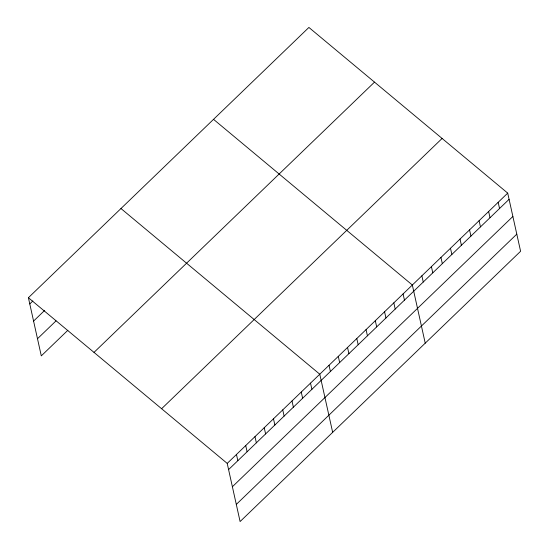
<?xml version="1.0" encoding="UTF-8"?>
<svg xmlns="http://www.w3.org/2000/svg" width="549" height="549" viewBox="0 0 549 549"><rect width="100%" height="100%" fill="white"/><g stroke="black" fill="none" stroke-linecap="round" stroke-linejoin="round"><path stroke-width="0.82" d="M28.404 297.723L308.902 27.45L507.708 193.124L520.596 251.277L240.098 521.55L227.211 463.397L28.404 297.723L41.292 355.876L67.829 330.313M29.776 303.933L32.865 300.955M33.578 321.076L44.689 310.37M37.49 338.733L56.005 320.897M94.009 352.396L374.507 82.124M161.605 408.724L442.103 138.451M227.211 463.397L507.708 193.124M228.583 469.601L509.081 199.328M232.385 486.743L512.883 216.471M236.303 504.407L516.801 234.135M213.534 119.346L412.34 285.013L425.228 343.166M120.965 208.531L319.772 374.205L332.667 432.358M498.169 202.313L499.549 208.517M488.631 211.502L490.01 217.706M479.099 220.691L480.471 226.895M469.56 229.88L470.932 236.084M460.021 239.069L461.4 245.273M450.482 248.258L451.861 254.462M440.95 257.447L442.322 263.657M431.411 266.636L432.784 272.846M421.872 275.824L423.252 282.035M403.083 293.935L404.455 300.138M393.825 302.856L395.198 309.06M384.568 311.77L385.947 317.981M375.31 320.691L376.689 326.895M366.053 329.613L367.432 335.816M356.795 338.527L358.174 344.738M347.544 347.448L348.917 353.659M338.287 356.37L339.659 362.573M329.029 365.284L330.402 371.495M310.514 383.127L311.894 389.33M301.257 392.048L302.636 398.251M292.006 400.962L293.379 407.173M282.749 409.883L284.121 416.087M273.491 418.805L274.864 425.008M264.234 427.719L265.613 433.93M254.976 436.64L256.356 442.844M245.719 445.562L247.098 451.765M236.468 454.476L237.841 460.686"/></g></svg>
